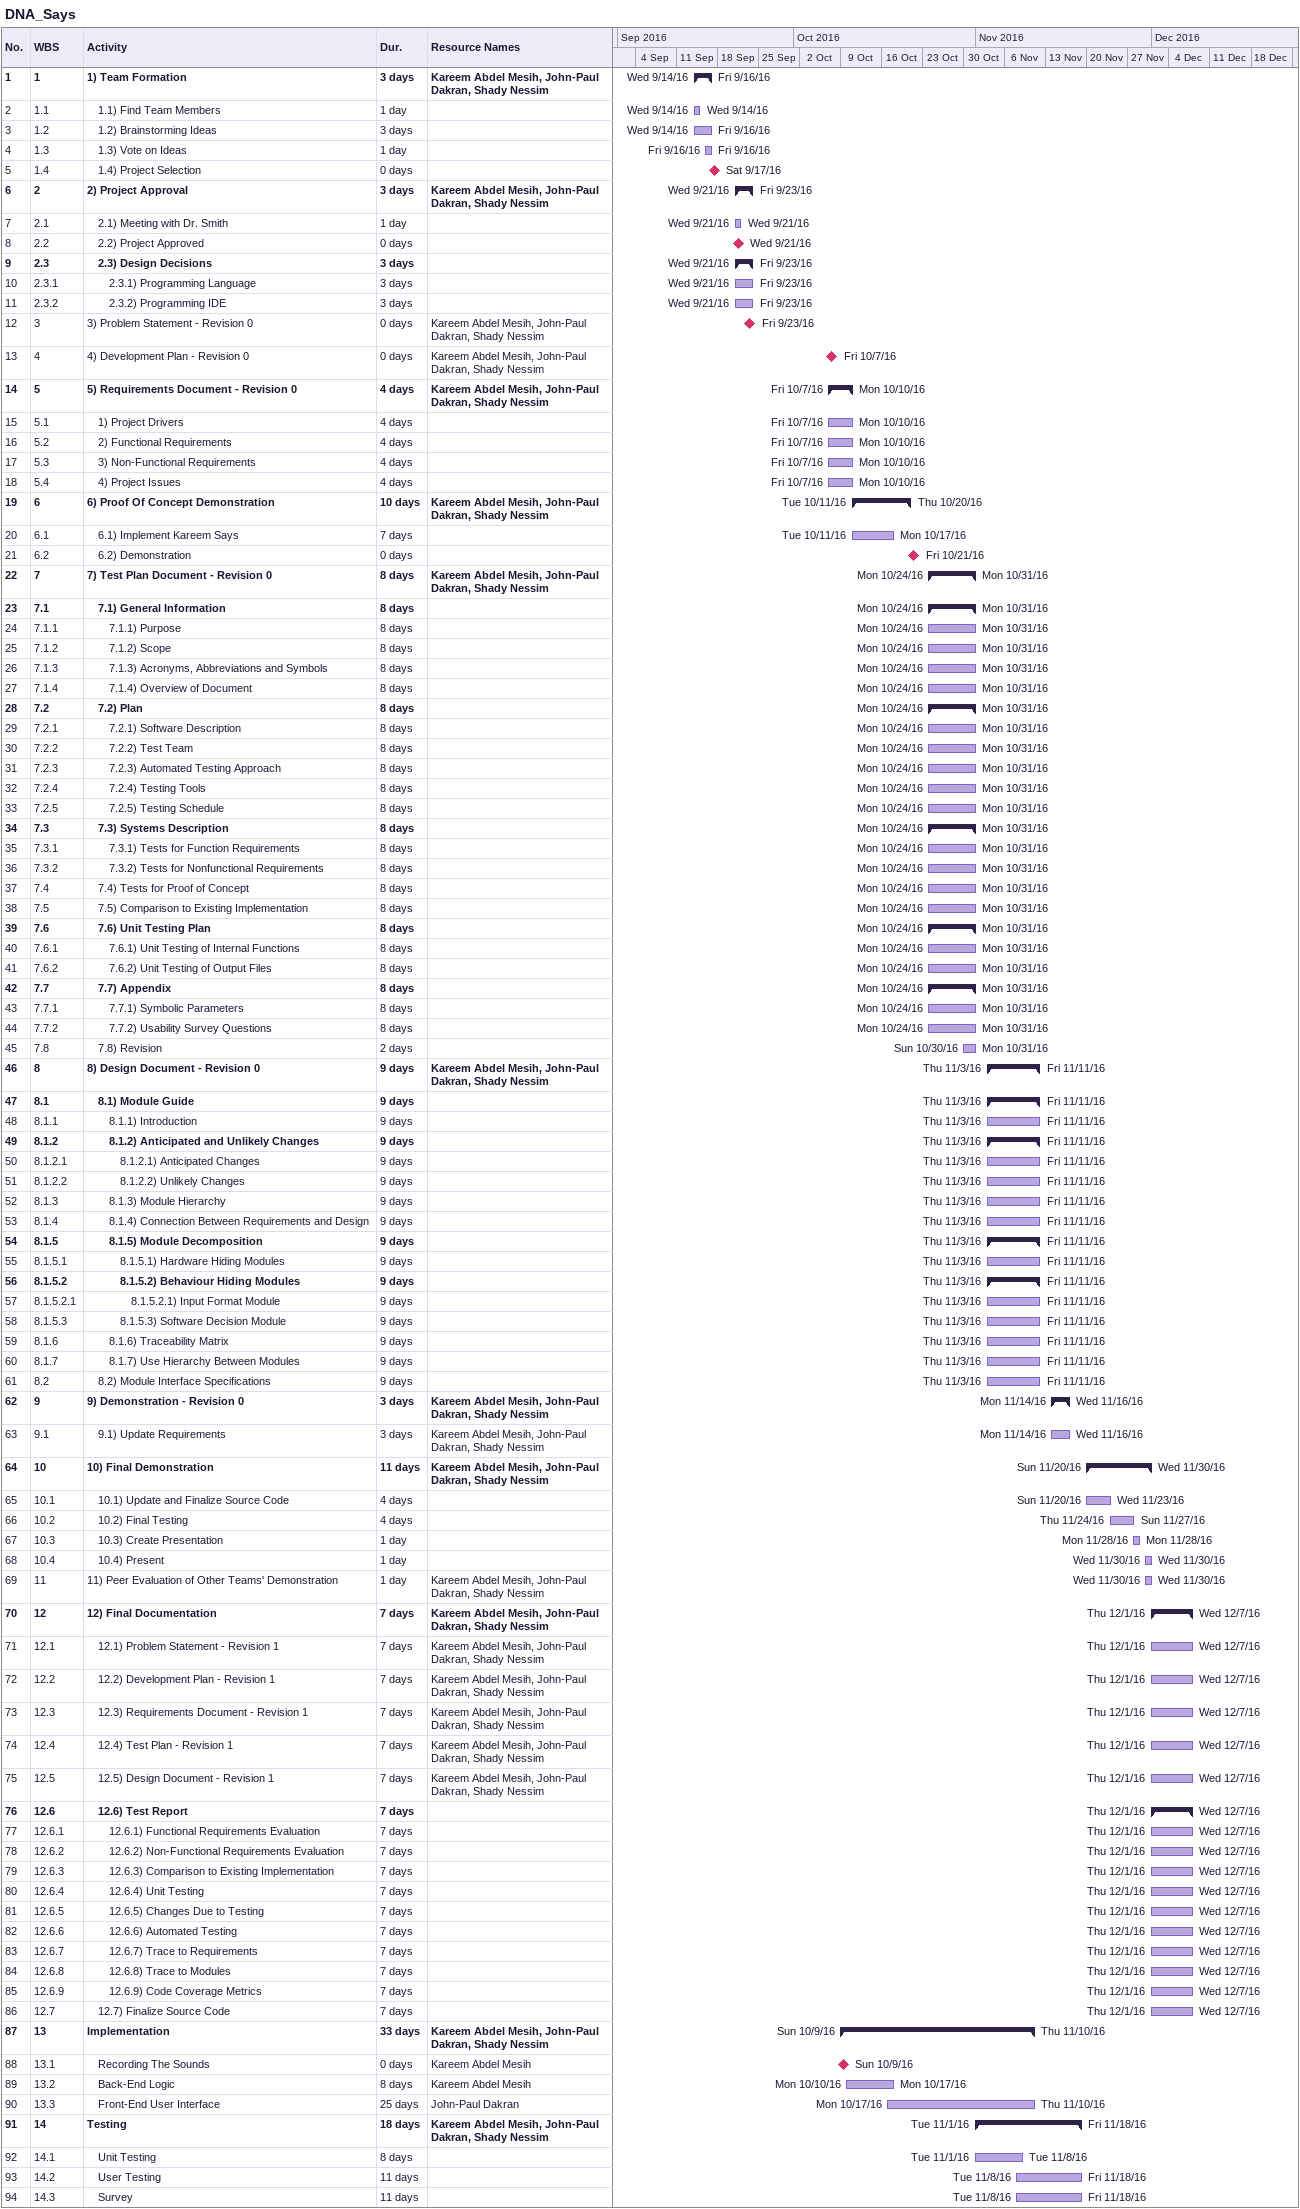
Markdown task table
DNA_Says

| ID | WBS | Task | Duration | Start | Finish | Resources |
|---|---|---|---|---|---|---|
| 1 | 1 | **1) Team Formation** | 3d | 2016-09-14 | 2016-09-16 | Kareem Abdel Mesih, John-Paul Dakran, Shady Nessim |
| 2 | 1.1 | 1.1) Find Team Members | 1d | 2016-09-14 | 2016-09-14 |  |
| 3 | 1.2 | 1.2) Brainstorming Ideas | 3d | 2016-09-14 | 2016-09-16 |  |
| 4 | 1.3 | 1.3) Vote on Ideas | 1d | 2016-09-16 | 2016-09-16 |  |
| 5 | 1.4 | 1.4) Project Selection | 0d | 2016-09-17 | 2016-09-17 |  |
| 6 | 2 | **2) Project Approval** | 3d | 2016-09-21 | 2016-09-23 | Kareem Abdel Mesih, John-Paul Dakran, Shady Nessim |
| 7 | 2.1 | 2.1) Meeting with Dr. Smith | 1d | 2016-09-21 | 2016-09-21 |  |
| 8 | 2.2 | 2.2) Project Approved | 0d | 2016-09-21 | 2016-09-21 |  |
| 9 | 2.3 | **2.3) Design Decisions** | 3d | 2016-09-21 | 2016-09-23 |  |
| 10 | 2.3.1 | 2.3.1) Programming Language | 3d | 2016-09-21 | 2016-09-23 |  |
| 11 | 2.3.2 | 2.3.2) Programming IDE | 3d | 2016-09-21 | 2016-09-23 |  |
| 12 | 3 | 3) Problem Statement - Revision 0 | 0d | 2016-09-23 | 2016-09-23 | Kareem Abdel Mesih, John-Paul Dakran, Shady Nessim |
| 13 | 4 | 4) Development Plan - Revision 0 | 0d | 2016-10-07 | 2016-10-07 | Kareem Abdel Mesih, John-Paul Dakran, Shady Nessim |
| 14 | 5 | **5) Requirements Document - Revision 0** | 4d | 2016-10-07 | 2016-10-10 | Kareem Abdel Mesih, John-Paul Dakran, Shady Nessim |
| 15 | 5.1 | 1) Project Drivers | 4d | 2016-10-07 | 2016-10-10 |  |
| 16 | 5.2 | 2) Functional Requirements | 4d | 2016-10-07 | 2016-10-10 |  |
| 17 | 5.3 | 3) Non-Functional Requirements | 4d | 2016-10-07 | 2016-10-10 |  |
| 18 | 5.4 | 4) Project Issues | 4d | 2016-10-07 | 2016-10-10 |  |
| 19 | 6 | **6) Proof Of Concept Demonstration** | 10d | 2016-10-11 | 2016-10-20 | Kareem Abdel Mesih, John-Paul Dakran, Shady Nessim |
| 20 | 6.1 | 6.1) Implement Kareem Says | 7d | 2016-10-11 | 2016-10-17 |  |
| 21 | 6.2 | 6.2) Demonstration | 0d | 2016-10-21 | 2016-10-21 |  |
| 22 | 7 | **7) Test Plan Document - Revision 0** | 8d | 2016-10-24 | 2016-10-31 | Kareem Abdel Mesih, John-Paul Dakran, Shady Nessim |
| 23 | 7.1 | **7.1) General Information** | 8d | 2016-10-24 | 2016-10-31 |  |
| 24 | 7.1.1 | 7.1.1) Purpose | 8d | 2016-10-24 | 2016-10-31 |  |
| 25 | 7.1.2 | 7.1.2) Scope | 8d | 2016-10-24 | 2016-10-31 |  |
| 26 | 7.1.3 | 7.1.3) Acronyms, Abbreviations and Symbols | 8d | 2016-10-24 | 2016-10-31 |  |
| 27 | 7.1.4 | 7.1.4) Overview of Document | 8d | 2016-10-24 | 2016-10-31 |  |
| 28 | 7.2 | **7.2) Plan** | 8d | 2016-10-24 | 2016-10-31 |  |
| 29 | 7.2.1 | 7.2.1) Software Description | 8d | 2016-10-24 | 2016-10-31 |  |
| 30 | 7.2.2 | 7.2.2) Test Team | 8d | 2016-10-24 | 2016-10-31 |  |
| 31 | 7.2.3 | 7.2.3) Automated Testing Approach | 8d | 2016-10-24 | 2016-10-31 |  |
| 32 | 7.2.4 | 7.2.4) Testing Tools | 8d | 2016-10-24 | 2016-10-31 |  |
| 33 | 7.2.5 | 7.2.5) Testing Schedule | 8d | 2016-10-24 | 2016-10-31 |  |
| 34 | 7.3 | **7.3) Systems Description** | 8d | 2016-10-24 | 2016-10-31 |  |
| 35 | 7.3.1 | 7.3.1) Tests for Function Requirements | 8d | 2016-10-24 | 2016-10-31 |  |
| 36 | 7.3.2 | 7.3.2) Tests for Nonfunctional Requirements | 8d | 2016-10-24 | 2016-10-31 |  |
| 37 | 7.4 | 7.4) Tests for Proof of Concept | 8d | 2016-10-24 | 2016-10-31 |  |
| 38 | 7.5 | 7.5) Comparison to Existing Implementation | 8d | 2016-10-24 | 2016-10-31 |  |
| 39 | 7.6 | **7.6) Unit Testing Plan** | 8d | 2016-10-24 | 2016-10-31 |  |
| 40 | 7.6.1 | 7.6.1) Unit Testing of Internal Functions | 8d | 2016-10-24 | 2016-10-31 |  |
| 41 | 7.6.2 | 7.6.2) Unit Testing of Output Files | 8d | 2016-10-24 | 2016-10-31 |  |
| 42 | 7.7 | **7.7) Appendix** | 8d | 2016-10-24 | 2016-10-31 |  |
| 43 | 7.7.1 | 7.7.1) Symbolic Parameters | 8d | 2016-10-24 | 2016-10-31 |  |
| 44 | 7.7.2 | 7.7.2) Usability Survey Questions | 8d | 2016-10-24 | 2016-10-31 |  |
| 45 | 7.8 | 7.8) Revision | 2d | 2016-10-30 | 2016-10-31 |  |
| 46 | 8 | **8) Design Document - Revision 0** | 9d | 2016-11-03 | 2016-11-11 | Kareem Abdel Mesih, John-Paul Dakran, Shady Nessim |
| 47 | 8.1 | **8.1) Module Guide** | 9d | 2016-11-03 | 2016-11-11 |  |
| 48 | 8.1.1 | 8.1.1) Introduction | 9d | 2016-11-03 | 2016-11-11 |  |
| 49 | 8.1.2 | **8.1.2) Anticipated and Unlikely Changes** | 9d | 2016-11-03 | 2016-11-11 |  |
| 50 | 8.1.2.1 | 8.1.2.1) Anticipated Changes | 9d | 2016-11-03 | 2016-11-11 |  |
| 51 | 8.1.2.2 | 8.1.2.2) Unlikely Changes | 9d | 2016-11-03 | 2016-11-11 |  |
| 52 | 8.1.3 | 8.1.3) Module Hierarchy | 9d | 2016-11-03 | 2016-11-11 |  |
| 53 | 8.1.4 | 8.1.4) Connection Between Requirements and Design | 9d | 2016-11-03 | 2016-11-11 |  |
| 54 | 8.1.5 | **8.1.5) Module Decomposition** | 9d | 2016-11-03 | 2016-11-11 |  |
| 55 | 8.1.5.1 | 8.1.5.1) Hardware Hiding Modules | 9d | 2016-11-03 | 2016-11-11 |  |
| 56 | 8.1.5.2 | **8.1.5.2) Behaviour Hiding Modules** | 9d | 2016-11-03 | 2016-11-11 |  |
| 57 | 8.1.5.2.1 | 8.1.5.2.1) Input Format Module | 9d | 2016-11-03 | 2016-11-11 |  |
| 58 | 8.1.5.3 | 8.1.5.3) Software Decision Module | 9d | 2016-11-03 | 2016-11-11 |  |
| 59 | 8.1.6 | 8.1.6) Traceability Matrix | 9d | 2016-11-03 | 2016-11-11 |  |
| 60 | 8.1.7 | 8.1.7) Use Hierarchy Between Modules | 9d | 2016-11-03 | 2016-11-11 |  |
| 61 | 8.2 | 8.2) Module Interface Specifications | 9d | 2016-11-03 | 2016-11-11 |  |
| 62 | 9 | **9) Demonstration - Revision 0** | 3d | 2016-11-14 | 2016-11-16 | Kareem Abdel Mesih, John-Paul Dakran, Shady Nessim |
| 63 | 9.1 | 9.1) Update Requirements | 3d | 2016-11-14 | 2016-11-16 | Kareem Abdel Mesih, John-Paul Dakran, Shady Nessim |
| 64 | 10 | **10) Final Demonstration** | 11d | 2016-11-20 | 2016-11-30 | Kareem Abdel Mesih, John-Paul Dakran, Shady Nessim |
| 65 | 10.1 | 10.1) Update and Finalize Source Code | 4d | 2016-11-20 | 2016-11-23 |  |
| 66 | 10.2 | 10.2) Final Testing | 4d | 2016-11-24 | 2016-11-27 |  |
| 67 | 10.3 | 10.3) Create Presentation | 1d | 2016-11-28 | 2016-11-28 |  |
| 68 | 10.4 | 10.4) Present | 1d | 2016-11-30 | 2016-11-30 |  |
| 69 | 11 | 11) Peer Evaluation of Other Teams' Demonstration | 1d | 2016-11-30 | 2016-11-30 | Kareem Abdel Mesih, John-Paul Dakran, Shady Nessim |
| 70 | 12 | **12) Final Documentation** | 7d | 2016-12-01 | 2016-12-07 | Kareem Abdel Mesih, John-Paul Dakran, Shady Nessim |
| 71 | 12.1 | 12.1) Problem Statement - Revision 1 | 7d | 2016-12-01 | 2016-12-07 | Kareem Abdel Mesih, John-Paul Dakran, Shady Nessim |
| 72 | 12.2 | 12.2) Development Plan - Revision 1 | 7d | 2016-12-01 | 2016-12-07 | Kareem Abdel Mesih, John-Paul Dakran, Shady Nessim |
| 73 | 12.3 | 12.3) Requirements Document - Revision 1 | 7d | 2016-12-01 | 2016-12-07 | Kareem Abdel Mesih, John-Paul Dakran, Shady Nessim |
| 74 | 12.4 | 12.4) Test Plan - Revision 1 | 7d | 2016-12-01 | 2016-12-07 | Kareem Abdel Mesih, John-Paul Dakran, Shady Nessim |
| 75 | 12.5 | 12.5) Design Document - Revision 1 | 7d | 2016-12-01 | 2016-12-07 | Kareem Abdel Mesih, John-Paul Dakran, Shady Nessim |
| 76 | 12.6 | **12.6) Test Report** | 7d | 2016-12-01 | 2016-12-07 |  |
| 77 | 12.6.1 | 12.6.1) Functional Requirements Evaluation | 7d | 2016-12-01 | 2016-12-07 |  |
| 78 | 12.6.2 | 12.6.2) Non-Functional Requirements Evaluation | 7d | 2016-12-01 | 2016-12-07 |  |
| 79 | 12.6.3 | 12.6.3) Comparison to Existing Implementation | 7d | 2016-12-01 | 2016-12-07 |  |
| 80 | 12.6.4 | 12.6.4) Unit Testing | 7d | 2016-12-01 | 2016-12-07 |  |
| 81 | 12.6.5 | 12.6.5) Changes Due to Testing | 7d | 2016-12-01 | 2016-12-07 |  |
| 82 | 12.6.6 | 12.6.6) Automated Testing | 7d | 2016-12-01 | 2016-12-07 |  |
| 83 | 12.6.7 | 12.6.7) Trace to Requirements | 7d | 2016-12-01 | 2016-12-07 |  |
| 84 | 12.6.8 | 12.6.8) Trace to Modules | 7d | 2016-12-01 | 2016-12-07 |  |
| 85 | 12.6.9 | 12.6.9) Code Coverage Metrics | 7d | 2016-12-01 | 2016-12-07 |  |
| 86 | 12.7 | 12.7) Finalize Source Code | 7d | 2016-12-01 | 2016-12-07 |  |
| 87 | 13 | **Implementation** | 33d | 2016-10-09 | 2016-11-10 | Kareem Abdel Mesih, John-Paul Dakran, Shady Nessim |
| 88 | 13.1 | Recording The Sounds | 0d | 2016-10-09 | 2016-10-09 | Kareem Abdel Mesih |
| 89 | 13.2 | Back-End Logic | 8d | 2016-10-10 | 2016-10-17 | Kareem Abdel Mesih |
| 90 | 13.3 | Front-End User Interface | 25d | 2016-10-17 | 2016-11-10 | John-Paul Dakran |
| 91 | 14 | **Testing** | 18d | 2016-11-01 | 2016-11-18 | Kareem Abdel Mesih, John-Paul Dakran, Shady Nessim |
| 92 | 14.1 | Unit Testing | 8d | 2016-11-01 | 2016-11-08 |  |
| 93 | 14.2 | User Testing | 11d | 2016-11-08 | 2016-11-18 |  |
| 94 | 14.3 | Survey | 11d | 2016-11-08 | 2016-11-18 |  |
